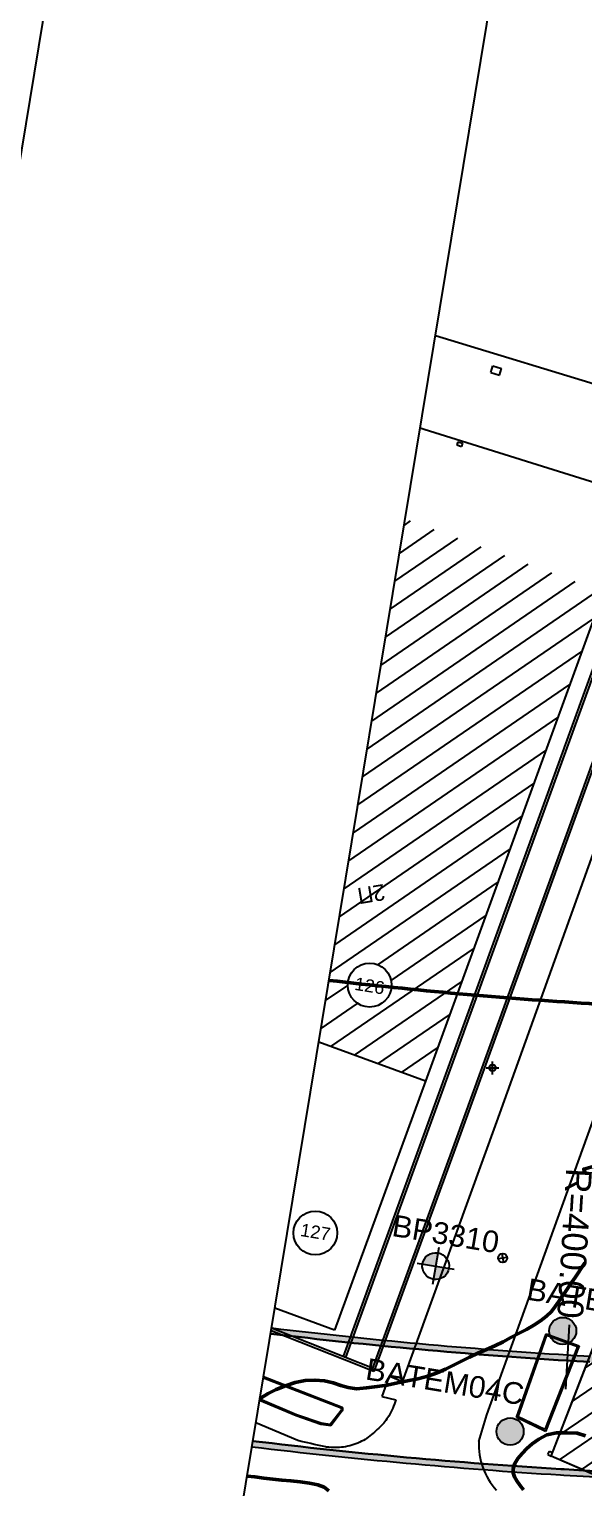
# Model space of a CAD drawing. Header units: metres. Extents: x 93017 to 94633, y 101979 to 102793.
# Drawn here: x 94049.69 to 94058.3, y 102360.57 to 102383.22 of the extents above; entities that cross this region are included whole.
import ezdxf
from ezdxf.enums import TextEntityAlignment as Align

# ---------------------------------------------------------------- set-up
doc = ezdxf.new("R2010")
doc.units = ezdxf.units.M
doc.header["$LTSCALE"] = 0.75
doc.header["$MEASUREMENT"] = 0
doc.header["$PDMODE"] = 34
doc.header["$PDSIZE"] = 0.1
for name, color, linetype in [('CG_FREATIO', 252, 'Continuous'), ('CG_KR', 253, 'Continuous'), ('CG_KT', 253, 'Continuous'), ('CG_KTISMATA_TXT', 252, 'Continuous'), ('CG_MD', 253, 'Continuous'), ('CG_STA-KYK', 8, 'Continuous'), ('CG_STA-SHM', 8, 'Continuous'), ('COREBOREHOLES', 6, 'Continuous'), ('GSLAYER', 7, 'Continuous'), ('HATCH DIAKINDYNEYSHS', 112, 'Continuous'), ('NORTH', 8, 'Continuous'), ('OD_XARAKTHR', 8, 'Continuous'), ('OTM Line 0.25', 2, 'Continuous'), ('OTM Solid 253', 253, 'Continuous'), ('OTM Text 0.25', 2, 'Continuous'), ('OTM Title + Pinakida', 7, 'Continuous'), ('ΖΩΝΗ ΕΠΙΡΡΟΗΣ', 1, 'Continuous'), ('ΚΤΗΡΙΑ', 7, 'Continuous')]:
    doc.layers.add(name, color=color, linetype=linetype)
doc.styles.add('ARIAL', font='ARIAL.TTF')
doc.styles.add('GRSIMP', font='grsimp')
doc.styles.add('KTISMATA', font='win-sim.shx')
pattern_1 = [(214.4408011586833, (109260.2785531341, 125634.6140723832), (0.1795635332584616, -0.2618457323000268), [])]

# ---------------------------------------------------------------- blocks, each defined once
blk = doc.blocks.new('SHM_STA')
at = {"layer": 'CG_STA-KYK'}
blk.add_circle((0, 0), 0.4, dxfattribs=at)
at = {"layer": 'CG_STA-SHM'}
blk.add_point((0, 0), dxfattribs=at)
blk = doc.blocks.new('R_A')
blk.add_line((-2, 0), (-7, 0))
at = {"style": 'GRSIMP'}
blk.add_attdef('R', text='', height=2, dxfattribs=at).set_placement((-7.5, 0), align=Align.MIDDLE_RIGHT)

msp = doc.modelspace()

# ---------------------------------------------------------------- hatches: boundary and pattern name
at = {"layer": 'COREBOREHOLES'}
h = msp.add_hatch(color=5, dxfattribs=at)
edge = h.paths.add_edge_path()
edge.add_ellipse((94056.00224967301, 102364.0114023044), major_axis=(-0.1210998515356062, 0.1689888606858862), ratio=0.9999999999999435, start_angle=-44.99999999399159, end_angle=45.00000000466547)
edge.add_line((94055.79712597745, 102364.0452649475), (94056.00224967298, 102364.0114023044))
edge.add_line((94056.00224967297, 102364.0114023044), (94056.0361123161, 102364.216526))
edge = h.paths.add_edge_path()
edge.add_ellipse((94056.00224967301, 102364.0114023044), major_axis=(-0.1210998515356029, 0.1689888606858815), ratio=0.9999999999999596, start_angle=135.0000000006676, end_angle=225.000000010002)
edge.add_line((94056.20737336857, 102363.9775396613), (94056.00224967297, 102364.0114023044))
edge.add_line((94056.00224967297, 102364.0114023044), (94055.9683870299, 102363.8062786088))
h = msp.add_hatch(color=253, dxfattribs=at)
edge = h.paths.add_edge_path()
edge.add_arc((94057.97535002792, 102363.0052998671), 0.2108105977794649, 0, 360)
h = msp.add_hatch(color=253, dxfattribs=at)
edge = h.paths.add_edge_path()
edge.add_arc((94057.15790839768, 102361.4430798998), 0.2108105977794649, 0, 360)
at = {"layer": 'HATCH DIAKINDYNEYSHS', "ltscale": 15}
h = msp.add_hatch(dxfattribs=at)
h.set_pattern_fill('ANSI31', color=256, scale=0.09999999999999998, angle=529.4408011586834, style=0)
h.set_pattern_definition(pattern_1)
h.paths.add_polyline_path([(94056.08770187921, 102369.2382063277), (94053.2605779847, 102368.768110346), (94053.30640637645, 102368.4925016481), (94056.13353027098, 102368.9625976298)], flags=24)
h.paths.add_polyline_path([(94055.47766327817, 102370.5194321485), (94054.22345543792, 102370.3108816612), (94054.27266397988, 102370.0149449798), (94055.52687182013, 102370.2234954671)], flags=24)
h.paths.add_polyline_path([(94053.08870755802, 102375.2997628975), (94051.8344997178, 102375.0912124102), (94051.88370825976, 102374.7952757288), (94053.13791609998, 102375.0038262161)], flags=24)
h.paths.add_polyline_path([(94052.93657847267, 102374.6897265183), (94052.36701779618, 102374.5950196022), (94052.4285284736, 102374.2250987505), (94052.99808915012, 102374.3198056666)], flags=24)
h.paths.add_polyline_path([(94055.25691980799, 102370.0224465306), (94054.68735913147, 102369.9277396145), (94054.74886980891, 102369.5578187627), (94055.31843048541, 102369.6525256788)], flags=24)
edge = h.paths.add_edge_path()
edge.add_line((94054.34501219052, 102368.4501773801), (94054.18624256286, 102367.4884269148))
edge.add_line((94054.18624256286, 102367.4884269148), (94055.8425446947, 102366.8825678558))
edge.add_line((94055.8425446947, 102366.8825678558), (94056.33783498185, 102368.2443981266))
edge.add_arc((94062.90047642613, 102441.5512309404), 73.59999999949174, 264.0847836782993, 264.884351854818, ccw=False)
edge.add_arc((94054.97608992139, 102368.3762152172), 0.3410234305958341, 173.2085505059106, 354.43008850429067, ccw=False)
edge.add_arc((94062.90047642717, 102441.5512309403), 73.59999999944098, 263.3246915457887, 263.55385533401136, ccw=False)
edge = h.paths.add_edge_path()
edge.add_line((94055.52804719542, 102375.6164375966), (94054.34501219052, 102368.4501773801))
edge.add_arc((94062.90047642717, 102441.5512309403), 73.59999999947168, 263.3246915457913, 263.5538553340139)
edge.add_arc((94054.97608992134, 102368.3762152172), 0.3410234305532897, -5.569911497430724, 173.208550507471, ccw=False)
edge.add_arc((94062.90047642613, 102441.5512309404), 73.59999999949174, 264.0847836782992, 264.8843518548179)
edge.add_line((94056.33783498185, 102368.2443981266), (94058.6072717071, 102374.484350151))
edge.add_line((94058.6072717071, 102374.484350151), (94055.52804719542, 102375.6164375966))
h = msp.add_hatch(dxfattribs=at)
h.set_pattern_fill('ANSI31', color=256, scale=0.09999999999999998, angle=529.4408011586834, style=0)
h.set_pattern_definition(pattern_1)
h.paths.add_polyline_path([(94064.5135760383, 102358.1347276823), (94057.79570160137, 102361.0607933861), (94059.42969056606, 102365.2757325029), (94060.86571694887, 102364.7613067319), (94060.06901565404, 102362.4221424694), (94065.42319860143, 102360.400628945), (94064.66355052782, 102358.1876849499)])
h.paths.add_polyline_path([(94066.37046522793, 102363.2542125213), (94065.81547263107, 102361.6250325962), (94062.26664849426, 102362.981391519), (94062.33041765337, 102363.1707547025), (94061.82625992587, 102363.3405327646), (94061.9864628544, 102363.816257033), (94061.79692170516, 102363.8800861231), (94062.0356997572, 102364.5891400408), (94062.72939863396, 102364.3555328886), (94062.78254902511, 102364.5133635299)])
at = {"layer": 'OTM Solid 253'}
h = msp.add_hatch(color=256, dxfattribs=at)
edge = h.paths.add_edge_path()
edge.add_line((94053.45379185033, 102363.051590828), (94053.43911871102, 102362.9627079682))
edge.add_arc((94062.90027166427, 102441.550047599), 79.15480633194886, 263.1351828298529, 266.4857975398171)
edge.add_line((94058.04840221706, 102362.5440811893), (94058.09713720724, 102362.5411035249))
edge.add_line((94058.09713720724, 102362.5411035249), (94058.39418370371, 102362.5235974329))
edge.add_line((94058.39418370371, 102362.5235974329), (94058.69072366129, 102362.5071977993))
edge.add_line((94058.69072366129, 102362.5071977993), (94058.98741413023, 102362.4918330965))
edge.add_line((94058.98741413023, 102362.4918330965), (94059.28424988333, 102362.4774707844))
edge.add_line((94059.28424988333, 102362.4774707844), (94059.58122602782, 102362.4640782621))
edge.add_line((94059.58122602782, 102362.4640782621), (94059.87833799461, 102362.4516228713))
edge.add_line((94059.87833799461, 102362.4516228713), (94060.17558152774, 102362.4400718984))
edge.add_line((94060.17558152774, 102362.4400718984), (94060.4729526734, 102362.4293925769))
edge.add_line((94060.4729526734, 102362.4293925769), (94060.77044776925, 102362.4195520899))
edge.add_line((94060.77044776925, 102362.4195520899), (94061.06806343347, 102362.4105175717))
edge.add_line((94061.06806343347, 102362.4105175717), (94061.36579655409, 102362.4022561104))
edge.add_line((94061.36579655409, 102362.4022561104), (94061.66364427783, 102362.3947347488))
edge.add_line((94061.66364427783, 102362.3947347488), (94061.96160399933, 102362.3879204867))
edge.add_line((94061.96160399933, 102362.3879204867), (94062.25967335021, 102362.381780282))
edge.add_line((94062.25967335021, 102362.381780282), (94062.55785018804, 102362.3762810521))
edge.add_line((94062.55785018804, 102362.3762810521), (94062.85613258522, 102362.3713896753))
edge.add_line((94062.85613258522, 102362.3713896753), (94063.15451881824, 102362.3670729915))
edge.add_line((94063.15451881824, 102362.3670729915), (94063.45300735628, 102362.3632978037))
edge.add_line((94063.45300735628, 102362.3632978037), (94063.75159685042, 102362.3600308784))
edge.add_line((94063.75159685042, 102362.3600308784), (94064.05028612241, 102362.3572389465))
edge.add_line((94064.05028612241, 102362.3572389465), (94064.34907415356, 102362.3548887041))
edge.add_line((94064.34907415356, 102362.3548887041), (94064.64796007359, 102362.352946813))
edge.add_line((94064.64796007359, 102362.352946813), (94064.94694314957, 102362.3513799011))
edge.add_line((94064.94694314957, 102362.3513799011), (94065.24602277459, 102362.350154563))
edge.add_line((94065.24602277459, 102362.350154563), (94065.54558616738, 102362.3492361717))
edge.add_line((94065.54558616738, 102362.3492361717), (94065.84481004429, 102362.3485940913))
edge.add_line((94065.84481004429, 102362.3485940913), (94066.14412929367, 102362.3481930511))
edge.add_line((94066.14412929367, 102362.3481930511), (94066.4435437011, 102362.347999531))
edge.add_line((94066.4435437011, 102362.347999531), (94066.74288203557, 102362.34797999))
edge.add_line((94066.74288203557, 102362.34797999), (94066.74288791085, 102362.4379799899))
edge.add_line((94066.74288791085, 102362.4379799899), (94066.44360187063, 102362.4379995122))
edge.add_line((94066.44360187063, 102362.4379995122), (94066.14424987925, 102362.4381929703))
edge.add_line((94066.14424987925, 102362.4381929703), (94065.84500316759, 102362.4385938841))
edge.add_line((94065.84500316759, 102362.4385938841), (94065.54586208505, 102362.4392357487))
edge.add_line((94065.54586208505, 102362.4392357487), (94065.24634509829, 102362.4401539978))
edge.add_line((94065.24634509829, 102362.4401539978), (94064.94736334747, 102362.4413789349))
edge.add_line((94064.94736334747, 102362.4413789349), (94064.64848827002, 102362.4429452807))
edge.add_line((94064.64848827002, 102362.4429452807), (94064.34972047251, 102362.4448864044))
edge.add_line((94064.34972047251, 102362.4448864044), (94064.05106068742, 102362.447235638))
edge.add_line((94064.05106068742, 102362.447235638), (94063.7525097844, 102362.4500262766))
edge.add_line((94063.7525097844, 102362.4500262766), (94063.45406878142, 102362.4532915773))
edge.add_line((94063.45406878142, 102362.4532915773), (94063.1557388557, 102362.457064759))
edge.add_line((94063.1557388557, 102362.457064759), (94062.85752135511, 102362.4613790017))
edge.add_line((94062.85752135511, 102362.4613790017), (94062.55941780891, 102362.4662674456))
edge.add_line((94062.55941780891, 102362.4662674456), (94062.26142993906, 102362.4717631904))
edge.add_line((94062.26142993906, 102362.4717631904), (94061.963559671, 102362.477899294))
edge.add_line((94061.963559671, 102362.477899294), (94061.66580914489, 102362.4847087719))
edge.add_line((94061.66580914489, 102362.4847087719), (94061.36818072635, 102362.4922245955))
edge.add_line((94061.36818072635, 102362.4922245955), (94061.07067701757, 102362.5004796912))
edge.add_line((94061.07067701757, 102362.5004796912), (94060.77330086812, 102362.5095069385))
edge.add_line((94060.77330086812, 102362.5095069385), (94060.47605538594, 102362.5193391689))
edge.add_line((94060.47605538594, 102362.5193391689), (94060.17894394805, 102362.5300091636))
edge.add_line((94060.17894394805, 102362.5300091636), (94059.88197021147, 102362.5415496522))
edge.add_line((94059.88197021147, 102362.5415496522), (94059.58513812408, 102362.55399331))
edge.add_line((94059.58513812408, 102362.55399331), (94059.28845193518, 102362.5673727563))
edge.add_line((94059.28845193518, 102362.5673727563), (94058.99191620636, 102362.5817205519))
edge.add_line((94058.99191620636, 102362.5817205519), (94058.69553582217, 102362.5970691963))
edge.add_line((94058.69553582217, 102362.5970691963), (94058.39931600077, 102362.6134511253))
edge.add_line((94058.39931600077, 102362.6134511253), (94058.10252898517, 102362.6309419251))
edge.add_line((94058.10252898517, 102362.6309419251), (94058.05391885301, 102362.6339119565))
edge.add_arc((94062.90024971295, 102441.5499207396), 79.0646783656134, 263.13804575161026, 266.4858077823552, ccw=False)
h = msp.add_hatch(color=256, dxfattribs=at)
edge = h.paths.add_edge_path()
edge.add_line((94053.16392165898, 102361.2956958531), (94053.14924913389, 102361.2068167139))
edge.add_arc((94062.90070291013, 102441.5525398092), 80.93532029001072, 263.0799331804482, 266.4855987693196)
edge.add_line((94057.93941490668, 102360.7694246687), (94057.99061885597, 102360.7662960642))
edge.add_line((94057.99061885597, 102360.7662960642), (94058.29279232411, 102360.74848782))
edge.add_line((94058.29279232411, 102360.74848782), (94058.59565674925, 102360.7317384226))
edge.add_line((94058.59565674925, 102360.7317384226), (94058.8984731153, 102360.7160564782))
edge.add_line((94058.8984731153, 102360.7160564782), (94059.201236015, 102360.7014073827))
edge.add_line((94059.201236015, 102360.7014073827), (94059.50394039271, 102360.6877565384))
edge.add_line((94059.50394039271, 102360.6877565384), (94059.8065815326, 102360.6750693561))
edge.add_line((94059.8065815326, 102360.6750693561), (94060.1091550468, 102360.6633112585))
edge.add_line((94060.1091550468, 102360.6633112585), (94060.41165686357, 102360.6524476822))
edge.add_line((94060.41165686357, 102360.6524476822), (94060.71408321556, 102360.6424440799))
edge.add_line((94060.71408321556, 102360.6424440799), (94061.01643062795, 102360.6332659233))
edge.add_line((94061.01643062795, 102360.6332659233), (94061.3186959066, 102360.6248787042))
edge.add_line((94061.3186959066, 102360.6248787042), (94061.6208761263, 102360.6172479368))
edge.add_line((94061.6208761263, 102360.6172479368), (94061.92296861905, 102360.6103391593))
edge.add_line((94061.92296861905, 102360.6103391593), (94062.22497096214, 102360.6041179353))
edge.add_line((94062.22497096214, 102360.6041179353), (94062.52688096648, 102360.5985498552))
edge.add_line((94062.52688096648, 102360.5985498552), (94062.82869666482, 102360.5936005376))
edge.add_line((94062.82869666482, 102360.5936005376), (94063.13041629999, 102360.5892356303))
edge.add_line((94063.13041629999, 102360.5892356303), (94063.43203831323, 102360.5854208113))
edge.add_line((94063.43203831323, 102360.5854208113), (94063.73356133247, 102360.5821217897))
edge.add_line((94063.73356133247, 102360.5821217897), (94064.03498416058, 102360.5793043065))
edge.add_line((94064.03498416058, 102360.5793043065), (94064.33630576379, 102360.5769341352))
edge.add_line((94064.33630576379, 102360.5769341352), (94064.63752525994, 102360.5749770826))
edge.add_line((94064.63752525994, 102360.5749770826), (94064.93864190685, 102360.5733989891))
edge.add_line((94064.93864190685, 102360.5733989891), (94065.2396550908, 102360.5721657292))
edge.add_line((94065.2396550908, 102360.5721657292), (94065.54013526063, 102360.5712445273))
edge.add_line((94065.54013526063, 102360.5712445273), (94065.84099256287, 102360.5705981895))
edge.add_line((94065.84099256287, 102360.5705981895), (94066.14174534699, 102360.5701946492))
edge.add_line((94066.14174534699, 102360.5701946492), (94066.4423932626, 102360.5699999032))
edge.add_line((94066.4423932626, 102360.5699999032), (94066.74293616404, 102360.5699799827))
edge.add_line((94066.74293616404, 102360.5699799827), (94066.75448218982, 102360.5699846222))
edge.add_line((94066.75448218982, 102360.5699846222), (94066.75444594822, 102360.6599846149))
edge.add_line((94066.75444594822, 102360.6599846149), (94066.74294212485, 102360.6599799825))
edge.add_line((94066.74294212485, 102360.6599799825), (94066.44245155399, 102360.6599998843))
edge.add_line((94066.44245155399, 102360.6599998843), (94066.14186609715, 102360.6601945682))
edge.add_line((94066.14186609715, 102360.6601945682), (94065.8411858999, 102360.6605979818))
edge.add_line((94065.8411858999, 102360.6605979818), (94065.5404111783, 102360.6612441043))
edge.add_line((94065.5404111783, 102360.6612441043), (94065.23997741453, 102360.662165164))
edge.add_line((94065.23997741453, 102360.662165164), (94064.93906210472, 102360.6633980229))
edge.add_line((94064.93906210472, 102360.6633980229), (94064.63805345634, 102360.6649755504))
edge.add_line((94064.63805345634, 102360.6649755504), (94064.33695208274, 102360.6669318356))
edge.add_line((94064.33695208274, 102360.6669318356), (94064.03575872559, 102360.6693009981))
edge.add_line((94064.03575872559, 102360.6693009981), (94063.73447426646, 102360.6721171879))
edge.add_line((94063.73447426646, 102360.6721171879), (94063.43309973837, 102360.6754145848))
edge.add_line((94063.43309973837, 102360.6754145848), (94063.13163633745, 102360.6792273978))
edge.add_line((94063.13163633745, 102360.6792273978), (94062.8300854347, 102360.683589864))
edge.add_line((94062.8300854347, 102360.683589864), (94062.52844858739, 102360.6885362487))
edge.add_line((94062.52844858739, 102360.6885362487), (94062.22672755098, 102360.6941008437))
edge.add_line((94062.22672755098, 102360.6941008437), (94061.92492429072, 102360.7003179667))
edge.add_line((94061.92492429072, 102360.7003179667), (94061.62304099336, 102360.70722196))
edge.add_line((94061.62304099336, 102360.70722196), (94061.32108007885, 102360.7148471893))
edge.add_line((94061.32108007885, 102360.7148471893), (94061.01904421202, 102360.7232280428))
edge.add_line((94061.01904421202, 102360.7232280428), (94060.71693631443, 102360.7323989286))
edge.add_line((94060.71693631443, 102360.7323989286), (94060.4147595761, 102360.7423942741))
edge.add_line((94060.4147595761, 102360.7423942741), (94060.11251746707, 102360.7532485238))
edge.add_line((94060.11251746707, 102360.7532485238), (94059.81021374946, 102360.764996137))
edge.add_line((94059.81021374946, 102360.764996137), (94059.50785248897, 102360.7776715862))
edge.add_line((94059.50785248897, 102360.7776715862), (94059.20543806681, 102360.7913093547))
edge.add_line((94059.20543806681, 102360.7913093547), (94058.9029751914, 102360.8059439335))
edge.add_line((94058.9029751914, 102360.8059439335), (94058.60046891014, 102360.8216098196))
edge.add_line((94058.60046891014, 102360.8216098196), (94058.29792462119, 102360.8383415125))
edge.add_line((94058.29792462119, 102360.8383415125), (94057.99601070776, 102360.85613446))
edge.add_line((94057.99601070776, 102360.85613446), (94057.94493183873, 102360.8592554177))
edge.add_arc((94062.90068118935, 102441.5524142829), 80.84519366837127, 263.0826712922485, 266.4856086697736, ccw=False)

# ---------------------------------------------------------------- linework, layer by layer
at = {"layer": 'CG_FREATIO'}
for p, q in [((94056.85908227027, 102377.8893155036), (94056.89073482953, 102377.9946630973)), ((94056.89073482953, 102377.9946630973), (94057.02539529218, 102377.9542032431)), ((94056.85908227027, 102377.8893155036), (94056.99374273291, 102377.8488556495)), ((94056.99374273291, 102377.8488556495), (94057.02539529218, 102377.9542032431)), ((94056.34802247235, 102376.8147325692), (94056.33239074709, 102376.7672388942)), ((94056.33239074709, 102376.7672388942), (94056.40359959009, 102376.7438017298)), ((94056.34802247235, 102376.8147325692), (94056.41923131535, 102376.7912954048)), ((94056.41923131535, 102376.7912954048), (94056.40359959009, 102376.7438017298)), ((94057.0313705364, 102364.2058709018), (94057.05433452263, 102364.0677671171)), ((94057.11190442182, 102364.1483010026), (94056.97380063718, 102364.1253370163)), ((94057.74499675696, 102361.0854322667), (94057.77119001097, 102361.1394129432)), ((94057.74499675696, 102361.0854322667), (94057.79554110742, 102361.0609064346, 11.724)), ((94057.77119001097, 102361.1394129432), (94057.81724986044, 102361.1166181214))]:
    msp.add_line(p, q, dxfattribs=at)
msp.add_circle((94057.0428525295, 102364.1368190094), 0.06999999999999998, dxfattribs=at)
at = {"layer": 'CG_KR'}
for p, q in [((94055.99818350155, 102378.464298474), (94060.325189219, 102377.1470015405)), ((94055.82366078987, 102377.0040870145), (94055.76038454725, 102377.0238261476)), ((94059.77281871377, 102375.773392344), (94055.82366078987, 102377.0040870145)), ((94056.79606177259, 102361.7020559044), (94061.52547740962, 102374.813071306)), ((94060.09093951044, 102375.0088175087), (94056.94771507871, 102366.2553382203)), ((94056.94771507871, 102366.2553382203), (94055.48066908785, 102362.2148564236)), ((94057.25936656908, 102361.6623395487), (94057.71684752108, 102362.9626903156)), ((94057.71684752108, 102362.9626903156), (94058.23208569596, 102362.7758191904)), ((94058.23208569596, 102362.7758191904), (94057.70894514438, 102361.4451266182)), ((94053.32959511661, 102362.2992664183), (94054.55166639446, 102361.8231421979)), ((94055.27830019422, 102362.300888617), (94055.16731720304, 102361.9892012292)), ((94055.48066908785, 102362.2148564236), (94055.27830019422, 102362.300888617)), ((94053.83330201163, 102361.6852537697), (94053.26743777204, 102361.9227469545)), ((94055.16731720304, 102361.9892012292), (94055.38393734593, 102361.9370276408)), ((94054.22001693523, 102361.5532845853), (94053.83330201163, 102361.6852537697)), ((94054.55167594322, 102361.7649668138), (94054.37370408463, 102361.5305985856)), ((94056.67203486248, 102361.2861759167), (94056.79606177259, 102361.7020559044)), ((94053.8598155255, 102361.3022812091), (94053.21009522761, 102361.5753932472)), ((94054.37370408463, 102361.5305985856), (94054.22001693523, 102361.5532845853)), ((94057.70894514438, 102361.4451266182), (94057.25936656908, 102361.6623395487))]:
    msp.add_line(p, q, dxfattribs=at)
at = {"layer": 'CG_KR', "flags": 128}
for points in [[(94079.35426066362, 102343.7898844952, 1.46819328845689e-06), (94076.78715320272, 102345.638087214, 7.322925953165289e-06), (94076.27246016322, 102346.0086296257, 7.20001027694081e-05)], [(94078.30565908091, 102345.5334307156, -3.369902309286781e-06), (94080.41938797027, 102344.0085562781, -0.000360919295216084)]]:
    msp.add_lwpolyline(points, format="xyb", dxfattribs=at)
at = {"layer": 'CG_KR'}
msp.add_lwpolyline([(94057.69822382508, 102361.4725185963), (94057.28416713013, 102361.672569206), (94057.72901219004, 102362.9370035225), (94058.20595732948, 102362.7640208531)], close=True, dxfattribs=at)
for points in [[(94053.32626583315, 102362.2790992114), (94054.53166863846, 102361.8094690996)], [(94054.53167483804, 102361.771698413), (94054.36492699216, 102361.5521109035), (94054.22474610416, 102361.5728032229), (94053.84041001037, 102361.7039606148), (94053.2707864411, 102361.9430315901)]]:
    msp.add_lwpolyline(points, dxfattribs=at)
msp.add_lwpolyline([(94055.38393734593, 102361.9370276408, -0.05455208814494767), (94055.2719181957, 102361.6838112333, -0.07101963946996741), (94055.14002295275, 102361.5164038403, -0.02452166466728845), (94054.9550438672, 102361.3565511695, -0.04892803972207597), (94054.85142883143, 102361.2907423386, -0.07197738082319761), (94054.60323773752, 102361.207290544, -0.07204309020051358), (94054.34180599579, 102361.1976603437, -0.02668793307693491), (94054.2708246733, 102361.2091430311, -0.004550330670176862), (94053.8598155255, 102361.3022812091, -0.04151950857742086)], format="xyb", dxfattribs=at)
for centre, radius, start, end in [((94054.50993226652, 102361.790580188), 0.0287968895136498, 319.0281612494152, 40.99064753019811), ((94054.50757122008, 102361.7940472674), 0.05282896352127256, 326.6011345387361, 33.41767424788235), ((94057.72505650361, 102361.2432598782), 1.053895802751069, 177.6661943714077, 222.3884332324311)]:
    msp.add_arc(centre, radius, start, end, dxfattribs=at)
at = {"layer": 'CG_KT'}
for p, q in [((94058.6072717071, 102374.484350151), (94055.8425446947, 102366.8825678558)), ((94055.8425446947, 102366.8825678558), (94054.18624256284, 102367.4884269149)), ((94055.8425446947, 102366.8825678558), (94054.43063707976, 102363.016206073)), ((94057.79570160137, 102361.0607933861), (94059.08861767748, 102364.4103306935)), ((94054.43063707976, 102363.016206073), (94053.50457893114, 102363.3592346723)), ((94060.66521603422, 102359.8235728533), (94057.79570160137, 102361.0607933861))]:
    msp.add_line(p, q, dxfattribs=at)
at = {"layer": 'CG_MD'}
for p, q in [((94059.63266824684, 102375.166220336), (94058.14069239577, 102371.0217991414)), ((94059.6766165605, 102375.1716623832), (94058.17831303226, 102371.0082090849)), ((94058.94818777882, 102374.691326701), (94054.56337669873, 102362.6073475782)), ((94058.99948283075, 102374.7154702776), (94054.60056881327, 102362.5926252612)), ((94058.14069239577, 102371.0217991414), (94056.30776915717, 102365.9652297875)), ((94058.17831303226, 102371.0082090849), (94056.34536460412, 102365.9515702375)), ((94056.30776915717, 102365.9652297875), (94055.019632198, 102362.4281097624)), ((94056.34536460412, 102365.9515702375), (94055.04318548614, 102362.3758915802)), ((94054.60158877433, 102362.5922215146), (94053.45301403853, 102363.0468792162)), ((94054.58691915177, 102362.5550085418), (94053.4463477707, 102363.0064981542)), ((94055.019632198, 102362.4281097624), (94054.60158877433, 102362.5922215146)), ((94055.04318548614, 102362.3758915802), (94054.58691915177, 102362.5550085418))]:
    msp.add_line(p, q, dxfattribs=at)
at = {"layer": 'COREBOREHOLES', "color": 5}
for p, q in [((94056.04965737335, 102364.2985754782), (94055.95484197263, 102363.7242291306)), ((94055.7150764992, 102364.0588100048), (94056.28942284679, 102363.963994604))]:
    msp.add_line(p, q, dxfattribs=at)
at = {"layer": 'COREBOREHOLES', "color": 253}
for centre in [(94057.97535002792, 102363.0052998671), (94057.15790839768, 102361.4430798998)]:
    msp.add_circle(centre, 0.2108105977794649, dxfattribs=at)
at = {"layer": 'COREBOREHOLES', "color": 5}
msp.add_ellipse((94056.00224967304, 102364.0114023044), major_axis=(0.1689888606937459, 0.1210998515412385), ratio=0.9999999999999951, start_param=5.497787143782135, end_param=11.78097245096172, dxfattribs=at)
at = {"layer": 'GSLAYER', "color": 1, "lineweight": 50, "flags": 128}
for points in [[(94058.45011393426, 102365.5598995329), (94058.30247673718, 102365.5186377627), (94058.32605904463, 102365.4540018008)], [(94058.32010618714, 102364.0609970694), (94058.26937968488, 102363.9857468165), (94058.218465526, 102363.9105033402), (94058.16730951509, 102363.835277992), (94058.1156431688, 102363.7600684779), (94058.06359705713, 102363.6848654207), (94058.01154810801, 102363.6096618505), (94057.95987345203, 102363.5344507999), (94057.90895021972, 102363.4592253015), (94057.85889415033, 102363.383983475), (94057.80017903249, 102363.3089422384), (94057.7238251234, 102363.234833223), (94057.6318676669, 102363.162610763), (94057.52670591694, 102363.0932354122), (94057.41086685416, 102363.0275536633), (94057.2890307403, 102362.9644891136), (94057.16766870546, 102362.9013661023), (94057.04899120147, 102362.8371792877), (94056.92239154954, 102362.7761382094), (94056.79093780622, 102362.7171524974), (94056.65928277193, 102362.6584919118), (94056.5299038724, 102362.5989580643), (94056.40329030537, 102362.5378386641), (94056.27961290383, 102362.4746266976), (94056.15535938655, 102362.411629389), (94056.0241754331, 102362.3533255411), (94055.88027916127, 102362.3039039776), (94055.72547871454, 102362.263486246), (94055.56651421756, 102362.2295465362), (94055.40831184309, 102362.1981505862), (94055.25075291013, 102362.1626743053), (94055.09117816502, 102362.1420726836), (94054.92704508701, 102362.1192473875), (94054.77462507173, 102362.1076079876), (94054.64486624504, 102362.1245303951), (94054.52720430345, 102362.1598633375), (94054.40787040803, 102362.1993550369), (94054.27455036106, 102362.2294674568), (94054.12743161182, 102362.2427966809), (94053.97307179769, 102362.2350644214), (94053.81785490943, 102362.2038479055), (94053.66715266838, 102362.1549849618), (94053.52603613082, 102362.0965608349), (94053.39896398672, 102362.0333924332), (94053.28958852144, 102361.96599241), (94053.27225742661, 102361.9519421167)], [(94058.32804937728, 102361.3763977293), (94058.20123436386, 102361.4189948497), (94058.04594445621, 102361.4236022749), (94057.87935718632, 102361.4215127929), (94057.72619175285, 102361.3907872188), (94057.60175690913, 102361.3243341916), (94057.5017776408, 102361.2525967789), (94057.41845585508, 102361.1780354666), (94057.34452196243, 102361.1004929889), (94057.28046896026, 102361.0215395282), (94057.23218865314, 102360.9439466906), (94057.2056820917, 102360.8705103834), (94057.20486916148, 102360.8029500107), (94057.22597425067, 102360.7390044058), (94057.26344344238, 102360.6754925563), (94057.31172281964, 102360.6092334496), (94057.36525846552, 102360.5370460735)], [(94053.07367342932, 102360.7490152434), (94053.19254336925, 102360.7371488854), (94053.33143508324, 102360.7205994172), (94053.47124326989, 102360.7044895477), (94053.61290326345, 102360.6895988298), (94053.75377305623, 102360.6745977363), (94053.89732139997, 102360.6594865012), (94054.04017539561, 102360.6418343119), (94054.1691275494, 102360.6161180135), (94054.2707719862, 102360.5767764853), (94054.34241590681, 102360.5229952079)]]:
    msp.add_lwpolyline(points, dxfattribs=at)
at = {"layer": 'NORTH'}
msp.add_lwpolyline([(94064.5135760383, 102358.1347276823), (94057.79570160137, 102361.0607933861), (94059.42969056606, 102365.2757325029), (94060.86571694887, 102364.7613067319), (94060.06901565404, 102362.4221424694), (94065.42319860143, 102360.400628945), (94064.66355052782, 102358.1876849499), (94064.5135760383, 102358.1347276823)], dxfattribs=at)
at = {"layer": 'OTM Line 0.25', "flags": 128}
for points in [[(94053.45379185032, 102363.051590828, 0.01460840654108209), (94058.05391885301, 102362.6339119565), (94058.10252898517, 102362.6309419251), (94058.39931600077, 102362.6134511253)], [(94053.45379185032, 102363.051590828, 0.01460840654108209), (94058.05391885301, 102362.6339119565), (94058.10252898517, 102362.6309419251), (94058.39931600077, 102362.6134511253)], [(94053.45379185032, 102363.051590828, 0.01460840654108209), (94058.05391885301, 102362.6339119565), (94058.10252898517, 102362.6309419251), (94058.39931600077, 102362.6134511253)], [(94053.439118711, 102362.9627079682, 0.01462085636085883), (94058.04840221706, 102362.5440811893), (94058.09713720724, 102362.5411035249), (94058.39418370371, 102362.5235974329)], [(94053.439118711, 102362.9627079682, 0.01462085636085883), (94058.04840221706, 102362.5440811893), (94058.09713720724, 102362.5411035249), (94058.39418370371, 102362.5235974329)], [(94053.439118711, 102362.9627079682, 0.01462085636085883), (94058.04840221706, 102362.5440811893), (94058.09713720724, 102362.5411035249), (94058.39418370371, 102362.5235974329)], [(94053.14924913387, 102361.2068167139, 0.01486111333096268), (94057.93941490668, 102360.7694246687), (94057.99061885597, 102360.7662960642), (94058.29279232411, 102360.74848782), (94058.59565674925, 102360.7317384226)], [(94053.16392165897, 102361.2956958531, 0.0148492066363526), (94057.94493183873, 102360.8592554177), (94057.99601070776, 102360.85613446), (94058.29792462119, 102360.8383415125), (94058.60046891014, 102360.8216098196)]]:
    msp.add_lwpolyline(points, format="xyb", dxfattribs=at)
at = {"layer": 'OTM Solid 253', "flags": 128}
for points in [[(94053.45379185032, 102363.051590828, 0.01460840654108209), (94058.05391885301, 102362.6339119565), (94058.10252898517, 102362.6309419251), (94058.39931600077, 102362.6134511253)], [(94058.39418370371, 102362.5235974329), (94058.09713720724, 102362.5411035249), (94058.04840221706, 102362.5440811893, -0.01462085636085884), (94053.439118711, 102362.9627079682, -0.01462085636085884)]]:
    msp.add_lwpolyline(points, format="xyb", dxfattribs=at)
at = {"layer": 'OTM Solid 253', "ltscale": 0.5}
for points in [[(94053.14924913387, 102361.2068167139, 0.01486111333096268), (94057.93941490668, 102360.7694246687), (94057.99061885597, 102360.7662960642), (94058.29279232411, 102360.74848782), (94058.59565674925, 102360.7317384226)], [(94058.60046891014, 102360.8216098196), (94058.29792462119, 102360.8383415125), (94057.99601070776, 102360.85613446), (94057.94493183873, 102360.8592554177, -0.0148492066363527), (94053.16392165897, 102361.2956958531, -0.0148492066363527)]]:
    msp.add_lwpolyline(points, format="xyb", dxfattribs=at)
at = {"layer": 'OTM Text 0.25', "color": 7, "ltscale": 0.5}
msp.add_lwpolyline([(94057.07142865121, 102384.9655042598), (94111.78453564191, 102375.9332449166), (94105.12224204141, 102335.5762568457), (94050.40913505071, 102344.6085161888)], close=True, dxfattribs=at)
at = {"layer": 'OTM Title + Pinakida', "color": 7}
msp.add_line((94055.30168024114, 102416.0820672178), (94026.92807517399, 102244.2083387558), dxfattribs=at)
at = {"layer": 'ΖΩΝΗ ΕΠΙΡΡΟΗΣ', "color": 6, "lineweight": 50}
msp.add_lwpolyline([(94054.3450121905, 102368.4501773801, 0.01379006412823163), (94058.38799609263, 102368.089693241), (94058.429991965, 102368.0871272952), (94058.71101750851, 102368.0705653795), (94058.9877943943, 102368.0552587087), (94059.26534229617, 102368.0408853416), (94059.54365654955, 102368.0274191869), (94059.82273277054, 102368.0148338848), (94060.10256684893, 102368.0031028096), (94060.38315494069, 102367.9921990721), (94060.5865343619, 102367.9848952222)], format="xyb", dxfattribs=at)
at = {"layer": 'ΚΤΗΡΙΑ'}
for centre in [(94054.97608992134, 102368.3762152172), (94054.13208691546, 102364.5267867154)]:
    msp.add_circle(centre, 0.341023430545465, dxfattribs=at)

# ---------------------------------------------------------------- block references
at = {"layer": 'CG_STA-SHM', "xscale": 0.120000000013111, "yscale": 0.1187999999965541, "zscale": 0.12, "rotation": 189.4408011610518}
msp.add_blockref('SHM_STA', (94056.88399100982, 102367.0903686408), dxfattribs=at)
at = {"layer": 'OD_XARAKTHR', "xscale": 0.2000000000133367, "yscale": 0.2000000000116415, "zscale": 0.2, "rotation": 266.4857021063528}
msp.add_blockref('R_A', (94057.99666702794, 102361.7016683035), dxfattribs=at).add_auto_attribs({'R': 'R=400.00'})

# ---------------------------------------------------------------- texts
at = {"layer": 'CG_KTISMATA_TXT', "style": 'KTISMATA'}
msp.add_text('2Π', height=0.2499999999999999, rotation=189.4408011616434, dxfattribs=at).set_placement((94055.00289480845, 102369.7901326467), align=Align.MIDDLE_CENTER)
at = {"layer": 'COREBOREHOLES', "color": 5, "insert": (94055.36219122252, 102364.8138334133), "char_height": 0.3359999999999999, "width": 0.5416698529501445, "attachment_point": 1, "rotation": 350.6259288741789, "style": 'ARIAL'}
msp.add_mtext('{\\fArial|b0|i0|c0|p34;BP3310}', dxfattribs=at)
at = {"layer": 'COREBOREHOLES', "color": 253, "char_height": 0.3359999999999999, "width": 0.5416698529501445, "attachment_point": 1, "rotation": 350.6259288741789, "style": 'ARIAL'}
for s, insert in [('{\\fArial|b0|i0|c0|p34;BATEM05L}', (94057.45283744873, 102363.8260102702)), ('{\\fArial|b0|i0|c0|p34;BATEM04C}', (94054.95183594232, 102362.5857504559))]:
    msp.add_mtext(s, dxfattribs=dict(at, insert=insert))
at = {"layer": 'ΚΤΗΡΙΑ', "color": 7, "char_height": 0.2, "width": 0.5416698529501444, "attachment_point": 1, "rotation": 350.6609474110835, "style": 'ARIAL'}
for s, insert in [('{\\fArial|b0|i0|c161|p34;126}', (94054.76242844589, 102368.5017517051)), ('{\\fArial|b0|i0|c161|p34;127}', (94053.92142621076, 102364.6783456022))]:
    msp.add_mtext(s, dxfattribs=dict(at, insert=insert))

doc.saveas('drawing.dxf')
